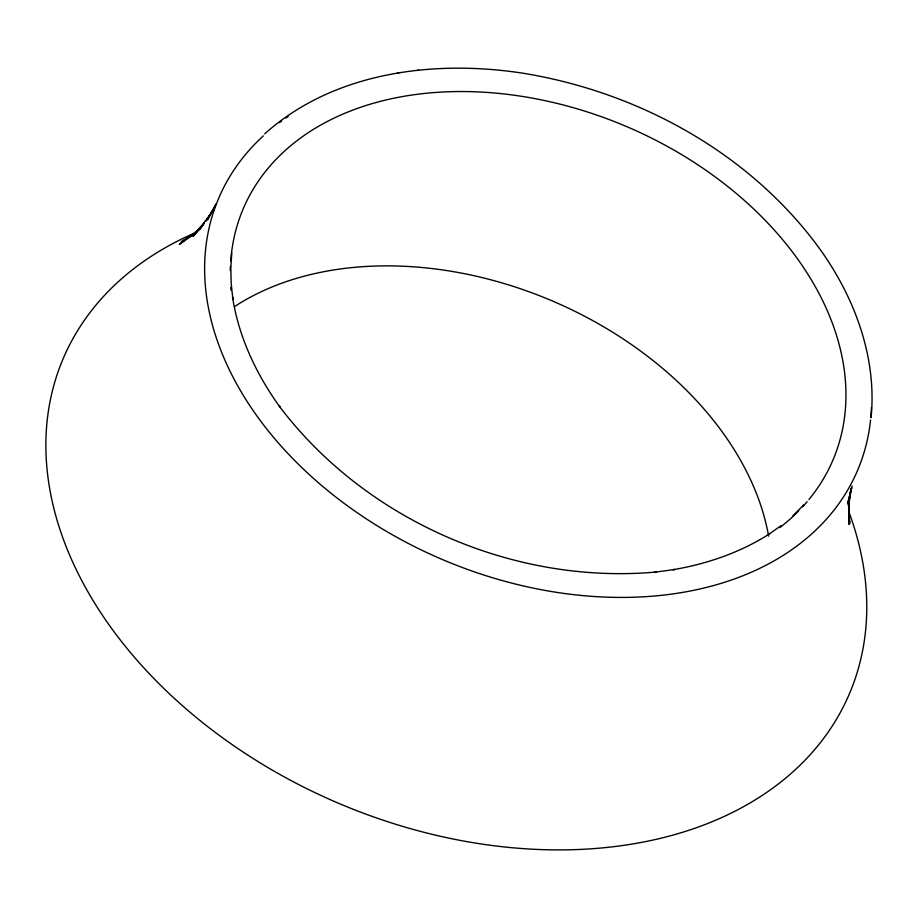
<?xml version="1.0" encoding="UTF-8"?>
<svg xmlns="http://www.w3.org/2000/svg" width="918" height="918" viewBox="0 0 918 918"><rect width="100%" height="100%" fill="white"/><g stroke="black" fill="none" stroke-linecap="round" stroke-linejoin="round"><path stroke-width="1.38" d="M849.219 498.876L848.932 524.476L848.691 514.734M231.761 252.989L230.82 268.194L231.21 283.685L232.908 299.371L232.541 297.134C238.726 337.273 256.604 374.819 280.265 407.535L279.324 406.249C365.559 520.46 513.747 584.892 656.06 572.029L654.534 572.235L674.741 569.47L673.101 569.699C707.25 563.881 740.688 552.418 769.915 533.599M849.127 499.438L848.691 506.575L850.825 488.892M871.09 417.587C877.126 356.459 853.981 295.745 818.305 246.908L817.364 245.622C747.654 151.94 637.941 92.098 523.639 73.314C434.57 59.429 334.083 71.73 264.682 133.867M850.194 493.023L848.324 505.405L851.617 487.676L847.704 503.557L852.145 485.943M216.132 203.819L207.457 219.827L215.478 205.781L205.862 221.112L210.566 214.387M210.44 214.376L193.446 236.098L204.427 223.063L192.367 235.995L201.96 226.448M212.058 212.138L213.664 209.901M793.049 515.606L803.927 504.774M202.889 225.415L192.206 235.478L200.812 228.261M200.732 228.238L179.331 244.406L195.247 233.126L181.225 241.79L196.463 232.702M768.068 534.861L781.08 525.647M397.287 73.119L398.928 72.889M417.174 70.399L418.7 70.181M848.748 514.126L849.77 523.49L848.588 507.815M848.771 511.578A427.352 301.127 23.1 0 1 626.248 844.985A427.352 301.127 23.1 0 1 107.773 623.047A427.352 301.127 23.1 0 1 196.337 232.311M870.562 419.962A347.222 244.67 23.1 0 1 426.629 552.487A347.222 244.67 23.1 0 1 263.363 135.864M279.462 122.622A347.222 244.67 23.1 0 1 281.596 121.061M285.946 117.997A347.222 244.67 23.1 0 1 288.149 116.506M871.457 407.649A347.222 244.67 23.1 0 1 870.826 417.242M230.739 260.838A320.508 225.839 23.1 0 1 621.819 124.573A320.508 225.839 23.1 0 1 808.919 499.518M807.163 501.618A320.508 225.839 23.1 0 1 802.596 506.782M798.775 510.81A320.508 225.839 23.1 0 1 779.772 527.632M231.015 290.26A320.508 225.839 23.1 0 1 230.785 287.426M230.292 270.546A320.508 225.839 23.1 0 1 230.418 266.369M235.088 306.233A320.508 225.839 23.1 0 1 553.898 301.62A320.508 225.839 23.1 0 1 768.618 536.135"/></g></svg>
